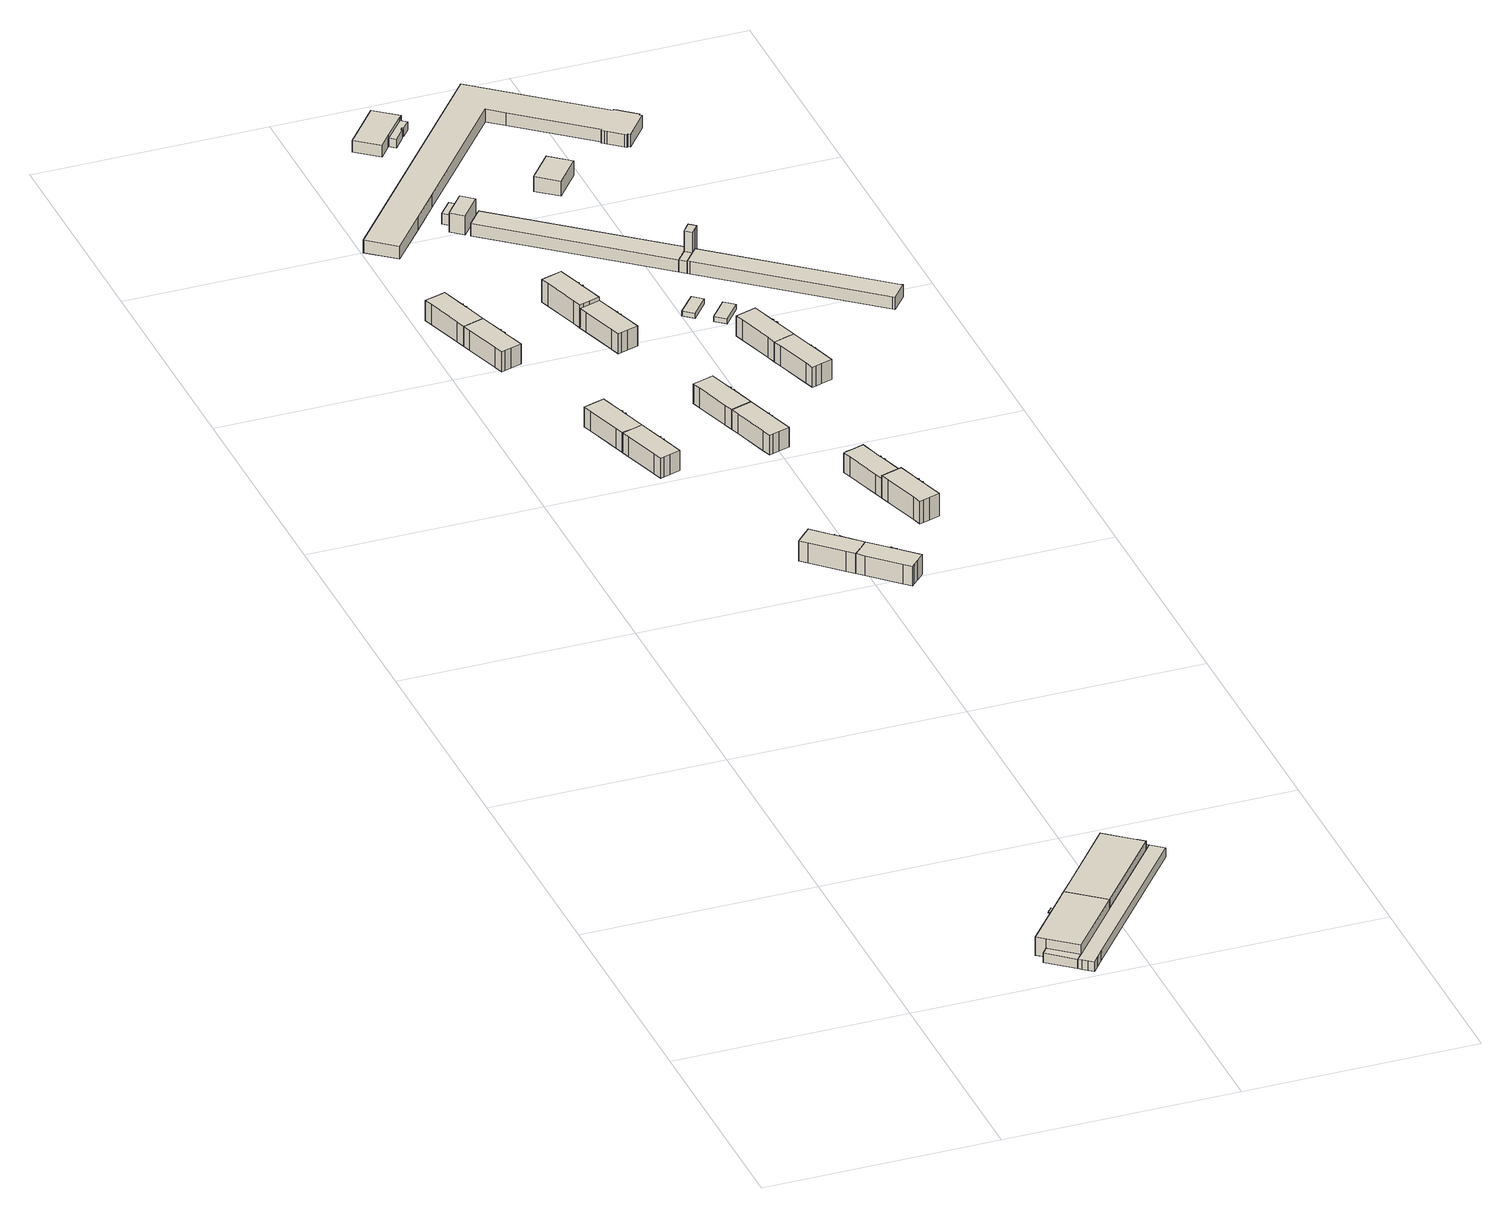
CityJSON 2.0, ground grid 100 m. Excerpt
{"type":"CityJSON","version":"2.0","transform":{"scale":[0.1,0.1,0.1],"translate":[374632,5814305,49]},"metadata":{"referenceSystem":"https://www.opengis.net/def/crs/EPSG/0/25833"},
"CityObjects":{
"building1":{"type":"Building","attributes":{"Gemeindeschluessel":"11000005","BezugspunktDach":"2200","function":"31001_3221","measuredHeight":8.32,"storeysAboveGround":2},"address":[{"country":"Germany","locality":"Berlin","thoroughfareNumber":"113 (1)","thoroughfareName":"Parkviertelallee"}],"geometry":[{"type":"Solid","lod":"1","boundaries":[[[[0,1,2,3,4,5,6,7,8,9]],[[10,11,12,13,14,15,16,17,18,19]],[[10,19,9,8]],[[11,10,8,7]],[[12,11,7,6]],[[13,12,6,5]],[[14,13,5,4]],[[15,14,4,3]],[[16,15,3,2]],[[17,16,2,1]],[[18,17,1,0]],[[19,18,0,9]]]]}]},
"building2":{"type":"Building","attributes":{"Gemeindeschluessel":"11000005","BezugspunktDach":"2200","function":"51009_1610","measuredHeight":0.309,"storeysAboveGround":0},"address":[{"country":"Germany","locality":"Berlin"}],"geometry":[{"type":"Solid","lod":"1","boundaries":[[[[20,21,22,23,24,25,26,27]],[[28,29,30,13,12,11,10,31]],[[28,31,27,26]],[[29,28,26,25]],[[30,29,25,24]],[[13,30,24,23]],[[12,13,23,22]],[[11,12,22,21]],[[10,11,21,20]],[[31,10,20,27]]]]}]},
"building3":{"type":"Building","attributes":{"Gemeindeschluessel":"11000005","function":"31001_3212"},"address":[{"country":"Germany","locality":"Berlin","thoroughfareNumber":"113","thoroughfareName":"Parkviertelallee"}],"children":["building3-1","building3-2","building3-3"]},
"building3-1":{"type":"BuildingPart","attributes":{"BezugspunktDach":"2200","measuredHeight":4.29,"storeysAboveGround":1},"parents":["building3"],"geometry":[{"type":"Solid","lod":"1","boundaries":[[[[32,33,34,35,36,37,38,39,40,41,42]],[[43,44,45,46,47,48,49,50,51,52,53]],[[44,43,41,40]],[[45,44,40,39]],[[47,46,38,37]],[[48,47,37,36]],[[49,48,36,35]],[[50,49,35,34]],[[51,50,34,33]],[[52,51,33,32]],[[53,52,32,42]],[[43,53,42,41]],[[46,45,39,38]]]]}]},
"building3-2":{"type":"BuildingPart","attributes":{"BezugspunktDach":"2200","measuredHeight":4.67,"storeysAboveGround":1},"parents":["building3"],"geometry":[{"type":"MultiSurface","lod":"1","boundaries":[[[42,41,54,55]],[[56,43,53,57]],[[56,57,55,54]],[[43,56,54,41]],[[53,42,41,42]],[[57,53,42,55]],[[43,41,42,53,58]]]}]},
"building3-3":{"type":"BuildingPart","attributes":{"BezugspunktDach":"2200","measuredHeight":4.29,"storeysAboveGround":1},"parents":["building3"],"geometry":[{"type":"Solid","lod":"1","boundaries":[[[[39,38,59,60]],[[61,46,45,62]],[[61,62,60,59]],[[46,61,59,38]],[[62,45,39,60]],[[45,46,38,39]]]]}]},
"building4":{"type":"Building","attributes":{"Gemeindeschluessel":"11000005","BezugspunktDach":"2200","function":"31001_3211","measuredHeight":8.33,"storeysAboveGround":2},"address":[{"country":"Germany","locality":"Berlin","thoroughfareNumber":"113 (2)","thoroughfareName":"Parkviertelallee"}],"geometry":[{"type":"Solid","lod":"1","boundaries":[[[[3,63,64,65,66,67,4]],[[68,69,70,62,45,44,71]],[[68,71,4,67]],[[69,68,67,66]],[[70,69,66,65]],[[62,70,65,64]],[[45,62,64,63]],[[44,45,63,3]],[[71,44,3,4]]]]}]},
"building5":{"type":"Building","attributes":{"Gemeindeschluessel":"11000005","BezugspunktDach":"2200","function":"31001_1010","measuredHeight":10.58,"storeysAboveGround":2},"address":[{"country":"Germany","locality":"Berlin","thoroughfareNumber":"47","thoroughfareName":"An den Parkbäumen"}],"geometry":[{"type":"Solid","lod":"1","boundaries":[[[[72,73,74,75,76,77,78,79,80,81,82,83,84,85,86,87,88,89]],[[90,91,92,93,94,95,96,97,98,99,100,101,102,103,104,105,106,107]],[[90,107,89,88]],[[91,90,88,87]],[[92,91,87,86]],[[93,92,86,85]],[[94,93,85,84]],[[95,94,84,83]],[[96,95,83,82]],[[97,96,82,81]],[[98,97,81,80]],[[99,98,80,79]],[[100,99,79,78]],[[101,100,78,77]],[[102,101,77,76]],[[103,102,76,75]],[[104,103,75,74]],[[105,104,74,73]],[[106,105,73,72]],[[107,106,72,89]]]]}]},
"building6":{"type":"Building","attributes":{"Gemeindeschluessel":"11000005","BezugspunktDach":"2200","function":"31001_1010","measuredHeight":10.59,"storeysAboveGround":2},"address":[{"country":"Germany","locality":"Berlin","thoroughfareNumber":"49","thoroughfareName":"An den Parkbäumen"}],"geometry":[{"type":"Solid","lod":"1","boundaries":[[[[108,109,110,111,112,113,114,115,116,117,118,119,120,121,77,76,75,74]],[[103,102,101,122,123,124,125,126,127,128,129,130,131,132,133,134,135,104]],[[103,104,74,75]],[[102,103,75,76]],[[101,102,76,77]],[[122,101,77,121]],[[123,122,121,120]],[[124,123,120,119]],[[125,124,119,118]],[[126,125,118,117]],[[127,126,117,116]],[[128,127,116,115]],[[129,128,115,114]],[[130,129,114,113]],[[131,130,113,112]],[[132,131,112,111]],[[133,132,111,110]],[[134,133,110,109]],[[135,134,109,108]],[[104,135,108,74]]]]}]},
"building7":{"type":"Building","attributes":{"Gemeindeschluessel":"11000005","BezugspunktDach":"2200","function":"31001_1010","measuredHeight":10.65,"storeysAboveGround":2},"address":[{"country":"Germany","locality":"Berlin","thoroughfareNumber":"12","thoroughfareName":"Parkrosenweg"}],"geometry":[{"type":"Solid","lod":"1","boundaries":[[[[136,137,138,139,140,141,142,143,144,145,146,147,148,149,150,151,152,153]],[[154,155,156,157,158,159,160,161,162,163,164,165,166,167,168,169,170,171]],[[154,171,153,152]],[[155,154,152,151]],[[156,155,151,150]],[[157,156,150,149]],[[158,157,149,148]],[[159,158,148,147]],[[160,159,147,146]],[[161,160,146,145]],[[162,161,145,144]],[[163,162,144,143]],[[164,163,143,142]],[[165,164,142,141]],[[166,165,141,140]],[[167,166,140,139]],[[168,167,139,138]],[[169,168,138,137]],[[170,169,137,136]],[[171,170,136,153]]]]}]},
"building8":{"type":"Building","attributes":{"Gemeindeschluessel":"11000005","BezugspunktDach":"2200","function":"31001_1010","measuredHeight":10.62,"storeysAboveGround":2},"address":[{"country":"Germany","locality":"Berlin","thoroughfareNumber":"10","thoroughfareName":"Parkrosenweg"}],"geometry":[{"type":"Solid","lod":"1","boundaries":[[[[172,173,174,175,176,177,178,179,180,181,182,183,184,185,141,140,139,138]],[[167,166,165,186,187,188,189,190,191,192,193,194,195,196,197,198,199,168]],[[167,168,138,139]],[[166,167,139,140]],[[165,166,140,141]],[[186,165,141,185]],[[187,186,185,184]],[[188,187,184,183]],[[189,188,183,182]],[[190,189,182,181]],[[191,190,181,180]],[[192,191,180,179]],[[193,192,179,178]],[[194,193,178,177]],[[195,194,177,176]],[[196,195,176,175]],[[197,196,175,174]],[[198,197,174,173]],[[199,198,173,172]],[[168,199,172,138]]]]}]},
"building9":{"type":"Building","attributes":{"Gemeindeschluessel":"11000005","BezugspunktDach":"2200","function":"51009_1610","measuredHeight":7.32,"storeysAboveGround":0},"address":[{"country":"Germany","locality":"Berlin"}],"geometry":[{"type":"Solid","lod":"1","boundaries":[[[[200,201,202,203,204,205]],[[206,207,208,209,210,211]],[[206,211,205,204]],[[207,206,204,203]],[[208,207,203,202]],[[209,208,202,201]],[[210,209,201,200]],[[211,210,200,205]]]]}]},
"building10":{"type":"Building","attributes":{"Gemeindeschluessel":"11000005","BezugspunktDach":"2200","function":"51009_1610","measuredHeight":3,"storeysAboveGround":0},"address":[{"country":"Germany","locality":"Berlin"}],"geometry":[{"type":"Solid","lod":"1","boundaries":[[[[212,213,214,215,216,217]],[[218,219,220,221,222,223]],[[218,223,217,216]],[[219,218,216,215]],[[220,219,215,214]],[[221,220,214,213]],[[222,221,213,212]],[[223,222,212,217]]]]}]},
"building11":{"type":"Building","attributes":{"Gemeindeschluessel":"11000005","BezugspunktDach":"2200","function":"51009_1610","measuredHeight":7.74,"storeysAboveGround":0},"address":[{"country":"Germany","locality":"Berlin"}],"geometry":[{"type":"Solid","lod":"1","boundaries":[[[[224,225,226,227,228,229]],[[230,231,232,233,234,235]],[[230,235,229,228]],[[231,230,228,227]],[[232,231,227,226]],[[233,232,226,225]],[[234,233,225,224]],[[235,234,224,229]]]]}]},
"building12":{"type":"Building","attributes":{"Gemeindeschluessel":"11000005","BezugspunktDach":"2200","function":"51009_1610","measuredHeight":7.68,"storeysAboveGround":0},"address":[{"country":"Germany","locality":"Berlin"}],"geometry":[{"type":"Solid","lod":"1","boundaries":[[[[236,237,238,239,240,241]],[[242,243,244,245,246,247]],[[242,247,241,240]],[[243,242,240,239]],[[244,243,239,238]],[[245,244,238,237]],[[246,245,237,236]],[[247,246,236,241]]]]}]},
"building13":{"type":"Building","attributes":{"Gemeindeschluessel":"11000005","BezugspunktDach":"2200","function":"31001_1010","measuredHeight":10.45,"storeysAboveGround":2},"address":[{"country":"Germany","locality":"Berlin","thoroughfareNumber":"3","thoroughfareName":"Am Waldkiefernweg"}],"geometry":[{"type":"Solid","lod":"1","boundaries":[[[[248,249,250,251,252,253,254,255,256,257,258,259,260,261,262,263,264,265]],[[266,267,268,269,270,271,272,273,274,275,276,277,278,279,280,281,282,283]],[[266,283,265,264]],[[267,266,264,263]],[[268,267,263,262]],[[269,268,262,261]],[[270,269,261,260]],[[271,270,260,259]],[[272,271,259,258]],[[273,272,258,257]],[[274,273,257,256]],[[275,274,256,255]],[[276,275,255,254]],[[277,276,254,253]],[[278,277,253,252]],[[279,278,252,251]],[[280,279,251,250]],[[281,280,250,249]],[[282,281,249,248]],[[283,282,248,265]]]]}]},
"building14":{"type":"Building","attributes":{"Gemeindeschluessel":"11000005","BezugspunktDach":"2200","function":"51009_1610","measuredHeight":7.97,"storeysAboveGround":0},"address":[{"country":"Germany","locality":"Berlin"}],"geometry":[{"type":"Solid","lod":"1","boundaries":[[[[284,285,286,287,288,289]],[[290,291,292,293,294,295]],[[290,295,289,288]],[[291,290,288,287]],[[292,291,287,286]],[[293,292,286,285]],[[294,293,285,284]],[[295,294,284,289]]]]}]},
"building15":{"type":"Building","attributes":{"Gemeindeschluessel":"11000005","BezugspunktDach":"2200","function":"31001_1010","measuredHeight":10.39,"storeysAboveGround":2},"address":[{"country":"Germany","locality":"Berlin","thoroughfareNumber":"1","thoroughfareName":"Am Waldkiefernweg"}],"geometry":[{"type":"Solid","lod":"1","boundaries":[[[[296,297,298,299,300,301,302,303,304,305,306,307,308,309,253,252,251,250]],[[310,311,312,313,314,315,316,317,318,319,320,321,322,323,324,325,326,327]],[[310,327,250,251]],[[311,310,251,252]],[[312,311,252,253]],[[313,312,253,309]],[[314,313,309,308]],[[315,314,308,307]],[[316,315,307,306]],[[317,316,306,305]],[[318,317,305,304]],[[319,318,304,303]],[[320,319,303,302]],[[321,320,302,301]],[[322,321,301,300]],[[323,322,300,299]],[[324,323,299,298]],[[325,324,298,297]],[[326,325,297,296]],[[327,326,296,250]]]]}]},
"building16":{"type":"Building","attributes":{"Gemeindeschluessel":"11000005","BezugspunktDach":"2200","function":"51009_1610","measuredHeight":7.54,"storeysAboveGround":0},"address":[{"country":"Germany","locality":"Berlin"}],"geometry":[{"type":"Solid","lod":"1","boundaries":[[[[328,329,330,331,332,333]],[[334,335,336,337,338,339]],[[334,339,333,332]],[[335,334,332,331]],[[336,335,331,330]],[[337,336,330,329]],[[338,337,329,328]],[[339,338,328,333]]]]}]},
"building17":{"type":"Building","attributes":{"Gemeindeschluessel":"11000005","BezugspunktDach":"2200","function":"31001_1010","measuredHeight":10.45,"storeysAboveGround":2},"address":[{"country":"Germany","locality":"Berlin","thoroughfareNumber":"39","thoroughfareName":"An den Parkbäumen"}],"geometry":[{"type":"Solid","lod":"1","boundaries":[[[[340,341,342,343,344,345,346,347,348,349,350,351,352,353,354,355,356,357]],[[358,359,360,361,362,363,364,365,366,367,368,369,370,371,372,373,374,375]],[[358,375,357,356]],[[359,358,356,355]],[[360,359,355,354]],[[361,360,354,353]],[[362,361,353,352]],[[363,362,352,351]],[[364,363,351,350]],[[365,364,350,349]],[[366,365,349,348]],[[367,366,348,347]],[[368,367,347,346]],[[369,368,346,345]],[[370,369,345,344]],[[371,370,344,343]],[[372,371,343,342]],[[373,372,342,341]],[[374,373,341,340]],[[375,374,340,357]]]]}]},
"building18":{"type":"Building","attributes":{"Gemeindeschluessel":"11000005","BezugspunktDach":"2200","function":"31001_1010","measuredHeight":10.54,"storeysAboveGround":2},"address":[{"country":"Germany","locality":"Berlin","thoroughfareNumber":"41","thoroughfareName":"An den Parkbäumen"}],"geometry":[{"type":"Solid","lod":"1","boundaries":[[[[376,377,378,379,380,381,382,383,384,385,386,387,388,389,390,391,392,393]],[[394,395,396,397,398,399,400,401,402,403,404,405,406,407,408,409,410,411]],[[394,411,393,392]],[[395,394,392,391]],[[396,395,391,390]],[[397,396,390,389]],[[398,397,389,388]],[[399,398,388,387]],[[400,399,387,386]],[[401,400,386,385]],[[402,401,385,384]],[[403,402,384,383]],[[404,403,383,382]],[[405,404,382,381]],[[406,405,381,380]],[[407,406,380,379]],[[408,407,379,378]],[[409,408,378,377]],[[410,409,377,376]],[[411,410,376,393]]]]}]},
"building19":{"type":"Building","attributes":{"Gemeindeschluessel":"11000005","BezugspunktDach":"2200","function":"31001_1010","measuredHeight":10.67,"storeysAboveGround":2},"address":[{"country":"Germany","locality":"Berlin","thoroughfareNumber":"9","thoroughfareName":"An den Parkbäumen"}],"geometry":[{"type":"Solid","lod":"1","boundaries":[[[[412,413,414,415,416,417,418,419,420,421,422,423,424,425,426,427,428,429]],[[430,431,432,433,434,435,436,437,438,439,440,441,442,443,444,445,446,447]],[[430,447,429,428]],[[431,430,428,427]],[[432,431,427,426]],[[433,432,426,425]],[[434,433,425,424]],[[435,434,424,423]],[[436,435,423,422]],[[437,436,422,421]],[[438,437,421,420]],[[439,438,420,419]],[[440,439,419,418]],[[441,440,418,417]],[[442,441,417,416]],[[443,442,416,415]],[[444,443,415,414]],[[445,444,414,413]],[[446,445,413,412]],[[447,446,412,429]]]]}]},
"building20":{"type":"Building","attributes":{"Gemeindeschluessel":"11000005","BezugspunktDach":"2200","function":"31001_1010","measuredHeight":10.63,"storeysAboveGround":2},"address":[{"country":"Germany","locality":"Berlin","thoroughfareNumber":"7","thoroughfareName":"An den Parkbäumen"}],"geometry":[{"type":"Solid","lod":"1","boundaries":[[[[448,449,450,451,452,453,454,455,456,457,458,459,460,461,417,416,415,414]],[[443,442,441,462,463,464,465,466,467,468,469,470,471,472,473,474,475,444]],[[443,444,414,415]],[[442,443,415,416]],[[441,442,416,417]],[[462,441,417,461]],[[463,462,461,460]],[[464,463,460,459]],[[465,464,459,458]],[[466,465,458,457]],[[467,466,457,456]],[[468,467,456,455]],[[469,468,455,454]],[[470,469,454,453]],[[471,470,453,452]],[[472,471,452,451]],[[473,472,451,450]],[[474,473,450,449]],[[475,474,449,448]],[[444,475,448,414]]]]}]},
"building21":{"type":"Building","attributes":{"Gemeindeschluessel":"11000005","BezugspunktDach":"2200","function":"31001_2120","measuredHeight":4.74,"storeysAboveGround":1},"address":[{"country":"Germany","locality":"Berlin","thoroughfareNumber":"182 (96)","thoroughfareName":"Kladower Damm"}],"geometry":[{"type":"Solid","lod":"1","boundaries":[[[[476,477,478,479]],[[480,481,482,483]],[[480,483,479,478]],[[481,480,478,477]],[[482,481,477,476]],[[483,482,476,479]]]]}]},
"building22":{"type":"Building","attributes":{"Gemeindeschluessel":"11000005","BezugspunktDach":"2200","function":"51009_1610","measuredHeight":7.54,"storeysAboveGround":0},"address":[{"country":"Germany","locality":"Berlin"}],"geometry":[{"type":"Solid","lod":"1","boundaries":[[[[484,485,486,487,488,489]],[[372,490,491,375,374,373]],[[372,373,489,488]],[[490,372,488,487]],[[491,490,487,486]],[[375,491,486,485]],[[374,375,485,484]],[[373,374,484,489]]]]}]},
"building23":{"type":"Building","attributes":{"Gemeindeschluessel":"11000005","BezugspunktDach":"2200","function":"51009_1610","measuredHeight":3,"storeysAboveGround":0},"address":[{"country":"Germany","locality":"Berlin"}],"geometry":[{"type":"Solid","lod":"1","boundaries":[[[[492,493,494,495,496,497]],[[498,499,500,501,502,503]],[[498,503,497,496]],[[499,498,496,495]],[[500,499,495,494]],[[501,500,494,493]],[[502,501,493,492]],[[503,502,492,497]]]]}]},
"building24":{"type":"Building","attributes":{"Gemeindeschluessel":"11000005","BezugspunktDach":"2200","function":"31001_2120","measuredHeight":8.77,"storeysAboveGround":1},"address":[{"country":"Germany","locality":"Berlin","thoroughfareNumber":"182 (95)","thoroughfareName":"Kladower Damm"}],"geometry":[{"type":"Solid","lod":"1","boundaries":[[[[504,505,506,507,508,509]],[[510,511,512,513,514,515]],[[510,515,509,508]],[[511,510,508,507]],[[512,511,507,506]],[[513,512,506,505]],[[514,513,505,504]],[[515,514,504,509]]]]}]},
"building25":{"type":"Building","attributes":{"Gemeindeschluessel":"11000005","BezugspunktDach":"2200","function":"51009_1610","measuredHeight":7.44,"storeysAboveGround":0},"address":[{"country":"Germany","locality":"Berlin"}],"geometry":[{"type":"Solid","lod":"1","boundaries":[[[[516,517,518,519,520,521]],[[435,522,523,438,437,436]],[[435,436,521,520]],[[522,435,520,519]],[[523,522,519,518]],[[438,523,518,517]],[[437,438,517,516]],[[436,437,516,521]]]]}]},
"building26":{"type":"Building","attributes":{"Gemeindeschluessel":"11000005","BezugspunktDach":"2200","function":"51009_1610","measuredHeight":7.76,"storeysAboveGround":0},"address":[{"country":"Germany","locality":"Berlin"}],"geometry":[{"type":"Solid","lod":"1","boundaries":[[[[524,525,526,527,528,529]],[[464,530,531,467,466,465]],[[464,465,529,528]],[[530,464,528,527]],[[531,530,527,526]],[[467,531,526,525]],[[466,467,525,524]],[[465,466,524,529]]]]}]},
"building27":{"type":"Building","attributes":{"Gemeindeschluessel":"11000005","BezugspunktDach":"2200","function":"31001_1010","measuredHeight":10.37,"storeysAboveGround":2},"address":[{"country":"Germany","locality":"Berlin","thoroughfareNumber":"11","thoroughfareName":"Am Waldkiefernweg"}],"geometry":[{"type":"Solid","lod":"1","boundaries":[[[[532,533,534,535,536,537,538,539,540,541,542,543,544,545,546,547,548,549]],[[550,551,552,553,554,555,556,557,558,559,560,561,562,563,564,565,566,567]],[[550,567,549,548]],[[551,550,548,547]],[[552,551,547,546]],[[553,552,546,545]],[[554,553,545,544]],[[555,554,544,543]],[[556,555,543,542]],[[557,556,542,541]],[[558,557,541,540]],[[559,558,540,539]],[[560,559,539,538]],[[561,560,538,537]],[[562,561,537,536]],[[563,562,536,535]],[[564,563,535,534]],[[565,564,534,533]],[[566,565,533,532]],[[567,566,532,549]]]]}]},
"building28":{"type":"Building","attributes":{"Gemeindeschluessel":"11000005","BezugspunktDach":"2200","function":"31001_1010","measuredHeight":10.37,"storeysAboveGround":2},"address":[{"country":"Germany","locality":"Berlin","thoroughfareNumber":"9","thoroughfareName":"Am Waldkiefernweg"}],"geometry":[{"type":"Solid","lod":"1","boundaries":[[[[568,569,570,571,572,573,574,575,576,577,578,579,580,581,582,583,584,585]],[[586,587,588,589,590,564,563,562,561,591,592,593,594,595,596,597,598,599]],[[586,599,585,584]],[[587,586,584,583]],[[588,587,583,582]],[[589,588,582,581]],[[590,589,581,580]],[[564,590,580,579]],[[563,564,579,578]],[[562,563,578,577]],[[561,562,577,576]],[[591,561,576,575]],[[592,591,575,574]],[[593,592,574,573]],[[594,593,573,572]],[[595,594,572,571]],[[596,595,571,570]],[[597,596,570,569]],[[598,597,569,568]],[[599,598,568,585]]]]}]},
"building29":{"type":"Building","attributes":{"Gemeindeschluessel":"11000005","BezugspunktDach":"2200","function":"51009_1610","measuredHeight":5.25,"storeysAboveGround":0},"address":[{"country":"Germany","locality":"Berlin"}],"geometry":[{"type":"Solid","lod":"1","boundaries":[[[[600,601,602,603,604,605]],[[606,607,608,609,610,611]],[[606,611,605,604]],[[607,606,604,603]],[[608,607,603,602]],[[609,608,602,601]],[[610,609,601,600]],[[611,610,600,605]]]]}]},
"building30":{"type":"Building","attributes":{"Gemeindeschluessel":"11000005","BezugspunktDach":"2200","function":"51009_1610","measuredHeight":7.78,"storeysAboveGround":0},"address":[{"country":"Germany","locality":"Berlin"}],"geometry":[{"type":"Solid","lod":"1","boundaries":[[[[612,613,614,615,616,617]],[[618,619,620,621,622,623]],[[618,623,617,616]],[[619,618,616,615]],[[620,619,615,614]],[[621,620,614,613]],[[622,621,613,612]],[[623,622,612,617]]]]}]},
"building31":{"type":"Building","attributes":{"Gemeindeschluessel":"11000005","BezugspunktDach":"2200","function":"51009_1610","measuredHeight":7.83,"storeysAboveGround":0},"address":[{"country":"Germany","locality":"Berlin"}],"geometry":[{"type":"Solid","lod":"1","boundaries":[[[[624,625,626,627,628,629]],[[593,630,631,596,595,594]],[[593,594,629,628]],[[630,593,628,627]],[[631,630,627,626]],[[596,631,626,625]],[[595,596,625,624]],[[594,595,624,629]]]]}]},
"building32":{"type":"Building","attributes":{"Gemeindeschluessel":"11000005","BezugspunktDach":"2200","function":"31001_2130","measuredHeight":3.88,"storeysAboveGround":1},"address":[{"country":"Germany","locality":"Berlin","thoroughfareNumber":"182 (37)","thoroughfareName":"Kladower Damm"}],"geometry":[{"type":"Solid","lod":"1","boundaries":[[[[632,633,634,635,636,637,638,639,640,641,642,643,644,645,646,647,648]],[[649,650,651,652,653,654,655,656,657,658,659,660,661,662,663,664,665]],[[649,665,648,647]],[[650,649,647,646]],[[651,650,646,645]],[[652,651,645,644]],[[653,652,644,643]],[[654,653,643,642]],[[655,654,642,641]],[[656,655,641,640]],[[657,656,640,639]],[[658,657,639,638]],[[659,658,638,637]],[[660,659,637,636]],[[661,660,636,635]],[[662,661,635,634]],[[663,662,634,633]],[[664,663,633,632]],[[665,664,632,648]]]]}]},
"building33":{"type":"Building","attributes":{"Gemeindeschluessel":"11000005","BezugspunktDach":"2200","function":"31001_2463","measuredHeight":2.27,"storeysAboveGround":1},"address":[{"country":"Germany","locality":"Berlin","thoroughfareNumber":"39 (1)","thoroughfareName":"An den Parkbäumen"}],"geometry":[{"type":"Solid","lod":"1","boundaries":[[[[666,667,668,669]],[[670,671,672,673]],[[670,673,669,668]],[[671,670,668,667]],[[672,671,667,666]],[[673,672,666,669]]]]}]},
"building34":{"type":"Building","attributes":{"Gemeindeschluessel":"11000005","BezugspunktDach":"2200","function":"31001_2020","measuredHeight":5.75,"storeysAboveGround":1},"address":[{"country":"Germany","locality":"Berlin","thoroughfareNumber":"182 (30)","thoroughfareName":"Kladower Damm"}],"geometry":[{"type":"Solid","lod":"1","boundaries":[[[[674,675,676,677,678,679,680,681,682,683,684,685,686,687,688,689,690,691,692,693,694,695,696]],[[697,698,699,700,701,702,703,704,705,706,707,708,709,710,711,712,713,714,715,716,717,718,719]],[[697,719,696,695]],[[698,697,695,694]],[[699,698,694,693]],[[700,699,693,692]],[[701,700,692,691]],[[702,701,691,690]],[[703,702,690,689]],[[704,703,689,688]],[[705,704,688,687]],[[706,705,687,686]],[[707,706,686,685]],[[708,707,685,684]],[[709,708,684,683]],[[710,709,683,682]],[[711,710,682,681]],[[712,711,681,680]],[[713,712,680,679]],[[714,713,679,678]],[[715,714,678,677]],[[716,715,677,676]],[[717,716,676,675]],[[718,717,675,674]],[[719,718,674,696]]]]}]},
"building35":{"type":"Building","attributes":{"Gemeindeschluessel":"11000005","BezugspunktDach":"2200","function":"31001_1010","measuredHeight":10.63,"storeysAboveGround":2},"address":[{"country":"Germany","locality":"Berlin","thoroughfareNumber":"17","thoroughfareName":"An den Parkbäumen"}],"geometry":[{"type":"Solid","lod":"1","boundaries":[[[[720,721,722,723,724,725,726,727,728,729,730,731,732,733,734,735,736,737]],[[738,739,740,741,742,743,744,745,746,747,748,749,750,751,752,753,754,755]],[[738,755,737,736]],[[739,738,736,735]],[[740,739,735,734]],[[741,740,734,733]],[[742,741,733,732]],[[743,742,732,731]],[[744,743,731,730]],[[745,744,730,729]],[[746,745,729,728]],[[747,746,728,727]],[[748,747,727,726]],[[749,748,726,725]],[[750,749,725,724]],[[751,750,724,723]],[[752,751,723,722]],[[753,752,722,721]],[[754,753,721,720]],[[755,754,720,737]]]]}]},
"building36":{"type":"Building","attributes":{"Gemeindeschluessel":"11000005","BezugspunktDach":"2200","function":"31001_1010","measuredHeight":10.64,"storeysAboveGround":2},"address":[{"country":"Germany","locality":"Berlin","thoroughfareNumber":"15","thoroughfareName":"An den Parkbäumen"}],"geometry":[{"type":"Solid","lod":"1","boundaries":[[[[756,757,758,759,760,761,762,763,764,765,766,767,768,769,725,724,723,722]],[[751,750,749,770,771,772,773,774,775,776,777,778,779,780,781,782,783,752]],[[751,752,722,723]],[[750,751,723,724]],[[749,750,724,725]],[[770,749,725,769]],[[771,770,769,768]],[[772,771,768,767]],[[773,772,767,766]],[[774,773,766,765]],[[775,774,765,764]],[[776,775,764,763]],[[777,776,763,762]],[[778,777,762,761]],[[779,778,761,760]],[[780,779,760,759]],[[781,780,759,758]],[[782,781,758,757]],[[783,782,757,756]],[[752,783,756,722]]]]}]},
"building37":{"type":"Building","attributes":{"Gemeindeschluessel":"11000005","BezugspunktDach":"2200","function":"31001_2463","measuredHeight":2.24,"storeysAboveGround":1},"address":[{"country":"Germany","locality":"Berlin","thoroughfareNumber":"41 (1)","thoroughfareName":"An den Parkbäumen"}],"geometry":[{"type":"Solid","lod":"1","boundaries":[[[[784,785,786,787]],[[788,789,790,791]],[[788,791,787,786]],[[789,788,786,785]],[[790,789,785,784]],[[791,790,784,787]]]]}]},
"building38":{"type":"Building","attributes":{"Gemeindeschluessel":"11000005","BezugspunktDach":"2200","function":"51009_1610","measuredHeight":3,"storeysAboveGround":0},"address":[{"country":"Germany","locality":"Berlin"}],"geometry":[{"type":"Solid","lod":"1","boundaries":[[[[792,793,794,795,796,797]],[[798,799,800,801,802,803]],[[798,803,797,796]],[[799,798,796,795]],[[800,799,795,794]],[[801,800,794,793]],[[802,801,793,792]],[[803,802,792,797]]]]}]},
"building39":{"type":"Building","attributes":{"Gemeindeschluessel":"11000005","BezugspunktDach":"2200","function":"51009_1610","measuredHeight":7.73,"storeysAboveGround":0},"address":[{"country":"Germany","locality":"Berlin"}],"geometry":[{"type":"Solid","lod":"1","boundaries":[[[[804,805,806,807,808,809]],[[772,810,811,775,774,773]],[[772,773,809,808]],[[810,772,808,807]],[[811,810,807,806]],[[775,811,806,805]],[[774,775,805,804]],[[773,774,804,809]]]]}]},
"building40":{"type":"Building","attributes":{"Gemeindeschluessel":"11000005","BezugspunktDach":"2200","function":"31001_2120","measuredHeight":6.73,"storeysAboveGround":1},"address":[{"country":"Germany","locality":"Berlin","thoroughfareNumber":"182 (100)","thoroughfareName":"Kladower Damm"}],"geometry":[{"type":"Solid","lod":"1","boundaries":[[[[812,813,814,815]],[[816,817,818,819]],[[816,819,815,814]],[[817,816,814,813]],[[818,817,813,812]],[[819,818,812,815]]]]}]},
"building41":{"type":"Building","attributes":{"Gemeindeschluessel":"11000005","function":"31001_2463"},"address":[{"country":"Germany","locality":"Berlin","thoroughfareNumber":"182 (27)","thoroughfareName":"Kladower Damm"}],"children":["building41-1","building41-2","building41-3"]},
"building41-1":{"type":"BuildingPart","attributes":{"BezugspunktDach":"2200","measuredHeight":5.86,"storeysAboveGround":1},"parents":["building41"],"geometry":[{"type":"MultiSurface","lod":"1","boundaries":[[[820,821,822,823,824,825,826,827,828,829]],[[830,831,832,833,834,835,836,837,838,839]],[[840,841,829,828]],[[831,830,828,827]],[[832,831,827,826]],[[833,832,826,825]],[[834,833,825,824]],[[835,834,824,823]],[[836,835,823,822]],[[837,836,822,821]],[[838,837,821,820]],[[839,838,820,829]],[[830,839,841,840]]]}]},
"building41-2":{"type":"BuildingPart","attributes":{"BezugspunktDach":"2200","measuredHeight":5.61,"storeysAboveGround":1},"parents":["building41"],"geometry":[{"type":"Solid","lod":"1","boundaries":[[[[842,843,844,845,846,847]],[[848,849,850,851,852,853]],[[848,853,847,846]],[[849,848,846,845]],[[850,849,845,844]],[[851,850,844,843]],[[852,854,855,851,843,842]],[[853,852,842,847]],[[851,855,854,852]]]]}]},
"building41-3":{"type":"BuildingPart","attributes":{"BezugspunktDach":"2200","measuredHeight":5.37,"storeysAboveGround":1},"parents":["building41"],"geometry":[{"type":"Solid","lod":"1","boundaries":[[[[841,840,855,854]],[[851,830,839,852]],[[830,851,855,840]],[[852,839,841,854]],[[852,854,855,851]],[[839,830,840,841]]]]}]},
"building42":{"type":"Building","attributes":{"Gemeindeschluessel":"11000005","BezugspunktDach":"2200","function":"31001_2460","measuredHeight":14.68,"storeysAboveGround":3},"address":[{"country":"Germany","locality":"Berlin","thoroughfareNumber":"182 (97)","thoroughfareName":"Kladower Damm"}],"geometry":[{"type":"Solid","lod":"1","boundaries":[[[[856,857,858,859,860,861]],[[862,863,864,865,866,867]],[[862,867,861,860]],[[863,862,860,859]],[[864,863,859,858]],[[865,864,858,857]],[[866,865,857,856]],[[867,866,856,861]]]]}]}
},
"vertices":[
[599,193,106],[632,166,106],[743,76,106],[966,351,106],[820,469,106],[814,462,106],[813,460,106],[796,440,106],[795,438,106],[597,194,106],[795,438,23],[796,440,23],[813,460,23],[814,462,23],[820,469,23],[966,351,23],[743,76,23],[632,166,23],[599,193,23],[597,194,23],
[795,438,26],[796,440,26],[813,460,26],[814,462,26],[775,494,26],[774,492,26],[757,471,26],[756,469,26],[757,471,23],[774,492,23],[775,494,23],[756,469,23],
[731,33,65],[750,18,65],[770,1,65],[795,31,65],[824,68,65],[1330,691,65],[1277,734,65],[1252,703,65],[966,351,65],[743,76,65],[717,44,65],[743,76,22],[966,351,22],[1252,703,22],[1277,734,22],[1330,691,22],[824,68,22],[795,31,22],[770,1,22],[750,18,22],[731,33,22],[717,44,22],
[632,166,65],[607,134,65],[632,166,22],[607,134,22],[718,45,22],
[1252,754,65],[1227,724,65],[1252,754,22],[1227,724,22],
[1252,703,106],[1227,724,106],[1219,730,106],[1106,822,106],[877,539,106],[877,539,22],[1106,822,22],[1219,730,22],[820,469,22],
[65,5400,101],[113,5245,101],[125,5207,101],[142,5212,101],[170,5221,101],[216,5235,101],[185,5337,101],[188,5338,101],[187,5341,101],[183,5340,101],[178,5359,101],[181,5361,101],[180,5364,101],[176,5363,101],[145,5466,101],[99,5452,101],[70,5444,101],[53,5438,101],[70,5444,9],[99,5452,9],[145,5466,9],[176,5363,9],[180,5364,9],[181,5361,9],[178,5359,9],[183,5340,9],[187,5341,9],[188,5338,9],[185,5337,9],[216,5235,9],[170,5221,9],[142,5212,9],[125,5207,9],[113,5245,9],[65,5400,9],[53,5438,9],
[136,5169,101],[184,5016,101],[196,4977,101],[213,4982,101],[241,4991,101],[287,5005,101],[256,5106,101],[259,5107,101],[258,5111,101],[255,5110,101],[249,5129,101],[252,5130,101],[251,5134,101],[248,5133,101],[248,5133,9],[251,5134,9],[252,5130,9],[249,5129,9],[255,5110,9],[258,5111,9],[259,5107,9],[256,5106,9],[287,5005,9],[241,4991,9],[213,4982,9],[196,4977,9],[184,5016,9],[136,5169,9],
[362,4442,103],[410,4288,103],[422,4250,103],[439,4255,103],[467,4264,103],[513,4278,103],[483,4375,103],[486,4376,103],[485,4380,103],[482,4379,103],[476,4398,103],[479,4399,103],[478,4403,103],[475,4402,103],[442,4508,103],[396,4494,103],[368,4485,103],[350,4480,103],[368,4485,12],[396,4494,12],[442,4508,12],[475,4402,12],[478,4403,12],[479,4399,12],[476,4398,12],[482,4379,12],[485,4380,12],[486,4376,12],[483,4375,12],[513,4278,12],[467,4264,12],[439,4255,12],[422,4250,12],[410,4288,12],[362,4442,12],[350,4480,12],
[433,4211,103],[481,4058,103],[493,4020,103],[510,4025,103],[539,4033,103],[584,4047,103],[554,4146,103],[557,4147,103],[556,4150,103],[553,4149,103],[547,4169,103],[550,4170,103],[549,4173,103],[545,4172,103],[545,4172,12],[549,4173,12],[550,4170,12],[547,4169,12],[553,4149,12],[556,4150,12],[557,4147,12],[554,4146,12],[584,4047,12],[539,4033,12],[510,4025,12],[493,4020,12],[481,4058,12],[433,4211,12],
[183,5340,83],[187,5341,83],[191,5343,83],[185,5362,83],[181,5361,83],[178,5359,83],[181,5361,10],[185,5362,10],[191,5343,10],[187,5341,10],[183,5340,10],[178,5359,10],
[255,5110,40],[258,5111,40],[262,5112,40],[256,5131,40],[252,5130,40],[249,5129,40],[252,5130,10],[256,5131,10],[262,5112,10],[258,5111,10],[255,5110,10],[249,5129,10],
[482,4379,90],[485,4380,90],[489,4381,90],[483,4400,90],[479,4399,90],[476,4398,90],[479,4399,13],[483,4400,13],[489,4381,13],[485,4380,13],[482,4379,13],[476,4398,13],
[553,4149,90],[556,4150,90],[560,4152,90],[554,4171,90],[550,4170,90],[547,4169,90],[550,4170,13],[554,4171,13],[560,4152,13],[556,4150,13],[553,4149,13],[547,4169,13],
[803,3219,111],[919,3107,111],[948,3080,111],[961,3093,111],[981,3114,111],[1014,3148,111],[938,3222,111],[940,3225,111],[937,3227,111],[935,3225,111],[920,3239,111],[923,3241,111],[920,3244,111],[917,3241,111],[840,3316,111],[807,3281,111],[787,3260,111],[774,3247,111],[787,3260,20],[807,3281,20],[840,3316,20],[917,3241,20],[920,3244,20],[923,3241,20],[920,3239,20],[935,3225,20],[937,3227,20],[940,3225,20],[938,3222,20],[1014,3148,20],[981,3114,20],[961,3093,20],[948,3080,20],[919,3107,20],[803,3219,20],[774,3247,20],
[935,3225,101],[937,3227,101],[940,3231,101],[926,3244,101],[923,3241,101],[920,3239,101],[923,3241,21],[926,3244,21],[940,3231,21],[937,3227,21],[935,3225,21],[920,3239,21],
[977,3052,111],[1093,2941,111],[1122,2913,111],[1134,2926,111],[1155,2947,111],[1188,2981,111],[1111,3056,111],[1113,3059,111],[1110,3061,111],[1108,3059,111],[1093,3072,111],[1096,3075,111],[1093,3078,111],[1091,3075,111],[961,3093,21],[981,3114,21],[1014,3148,21],[1091,3075,21],[1093,3078,21],[1096,3075,21],[1093,3072,21],[1108,3059,21],[1110,3061,21],[1113,3059,21],[1111,3056,21],[1188,2981,21],[1155,2947,21],[1134,2926,21],[1122,2913,21],[1093,2941,21],[977,3052,21],[948,3080,21],
[1108,3059,97],[1110,3061,97],[1113,3064,97],[1099,3078,97],[1096,3075,97],[1093,3072,97],[1096,3075,22],[1099,3078,22],[1113,3064,22],[1110,3061,22],[1108,3059,22],[1093,3072,22],
[656,5308,112],[650,5327,112],[653,5328,112],[652,5332,112],[649,5331,112],[617,5434,112],[571,5419,112],[543,5410,112],[526,5405,112],[538,5367,112],[585,5213,112],[597,5175,112],[614,5180,112],[643,5189,112],[688,5203,112],[657,5304,112],[660,5305,112],[659,5309,112],[660,5305,8],[657,5304,8],[688,5203,8],[643,5189,8],[614,5180,8],[597,5175,8],[585,5213,8],[538,5367,8],[526,5405,8],[543,5410,8],[571,5419,8],[617,5434,8],[649,5331,8],[652,5332,8],[653,5328,8],[650,5327,8],[656,5308,8],[659,5309,8],
[609,5137,98],[657,4983,98],[669,4944,98],[686,4950,98],[714,4959,98],[760,4973,98],[729,5074,98],[732,5075,98],[731,5079,98],[727,5078,98],[721,5097,98],[725,5098,98],[724,5102,98],[720,5101,98],[688,5203,98],[643,5189,98],[614,5180,98],[597,5175,98],[614,5180,7],[643,5189,7],[688,5203,7],[720,5101,7],[724,5102,7],[725,5098,7],[721,5097,7],[727,5078,7],[731,5079,7],[732,5075,7],[729,5074,7],[760,4973,7],[714,4959,7],[686,4950,7],[669,4944,7],[657,4983,7],[609,5137,7],[597,5175,7],
[821,4453,101],[869,4299,101],[881,4261,101],[898,4266,101],[926,4275,101],[972,4289,101],[941,4391,101],[944,4392,101],[943,4395,101],[940,4394,101],[934,4413,101],[937,4415,101],[936,4418,101],[932,4417,101],[901,4520,101],[855,4506,101],[827,4497,101],[810,4492,101],[827,4497,10],[855,4506,10],[901,4520,10],[932,4417,10],[936,4418,10],[937,4415,10],[934,4413,10],[940,4394,10],[943,4395,10],[944,4392,10],[941,4391,10],[972,4289,10],[926,4275,10],[898,4266,10],[881,4261,10],[869,4299,10],[821,4453,10],[810,4492,10],
[893,4223,101],[940,4069,101],[952,4031,101],[969,4036,101],[997,4045,101],[1043,4059,101],[1012,4160,101],[1015,4161,101],[1014,4165,101],[1011,4164,101],[1005,4183,101],[1008,4184,101],[1007,4188,101],[1004,4187,101],[1004,4187,10],[1007,4188,10],[1008,4184,10],[1005,4183,10],[1011,4164,10],[1014,4165,10],[1015,4161,10],[1012,4160,10],[1043,4059,10],[997,4045,10],[969,4036,10],[952,4031,10],[940,4069,10],[893,4223,10],
[401,6053,56],[456,6121,56],[421,6149,56],[366,6082,56],[421,6149,8],[456,6121,8],[401,6053,8],[366,6082,8],
[656,5308,83],[659,5309,83],[663,5311,83],[658,5330,83],[653,5328,83],[650,5327,83],[658,5330,8],[663,5311,8],
[727,5078,38],[731,5079,38],[735,5080,38],[729,5099,38],[725,5098,38],[721,5097,38],[725,5098,8],[729,5099,8],[735,5080,8],[731,5079,8],[727,5078,8],[721,5097,8],
[374,6017,95],[425,5976,95],[508,6078,95],[456,6121,95],[401,6053,95],[373,6018,95],[401,6053,7],[456,6121,7],[508,6078,7],[425,5976,7],[374,6017,7],[373,6018,7],
[940,4394,85],[943,4395,85],[947,4397,85],[941,4416,85],[937,4415,85],[934,4413,85],[941,4416,10],[947,4397,10],
[1011,4164,88],[1014,4165,88],[1018,4166,88],[1012,4185,88],[1008,4184,88],[1005,4183,88],[1012,4185,10],[1018,4166,10],
[1184,3762,106],[1232,3608,106],[1243,3570,106],[1261,3575,106],[1289,3584,106],[1335,3598,106],[1303,3700,106],[1307,3701,106],[1306,3705,106],[1302,3703,106],[1296,3723,106],[1300,3724,106],[1299,3727,106],[1295,3726,106],[1264,3829,106],[1218,3814,106],[1190,3806,106],[1172,3800,106],[1190,3806,16],[1218,3814,16],[1264,3829,16],[1295,3726,16],[1299,3727,16],[1300,3724,16],[1296,3723,16],[1302,3703,16],[1306,3705,16],[1307,3701,16],[1303,3700,16],[1335,3598,16],[1289,3584,16],[1261,3575,16],[1243,3570,16],[1232,3608,16],[1184,3762,16],[1172,3800,16],
[1374,3470,119],[1378,3471,119],[1376,3475,119],[1373,3474,119],[1367,3493,119],[1370,3494,119],[1369,3498,119],[1366,3497,119],[1335,3598,119],[1289,3584,119],[1261,3575,119],[1243,3570,119],[1255,3532,119],[1303,3378,119],[1314,3340,119],[1332,3345,119],[1360,3353,119],[1406,3367,119],[1360,3353,16],[1332,3345,16],[1314,3340,16],[1303,3378,16],[1255,3532,16],[1366,3497,16],[1369,3498,16],[1370,3494,16],[1367,3493,16],[1373,3474,16],[1376,3475,16],[1378,3471,16],[1374,3470,16],[1406,3367,16],
[329,6632,57],[378,6694,57],[466,6801,57],[476,6814,57],[380,6891,57],[233,6709,57],[380,6891,4],[476,6814,4],[466,6801,4],[378,6694,4],[329,6632,4],[233,6709,4],
[1302,3703,95],[1306,3705,95],[1310,3706,95],[1304,3725,95],[1300,3724,95],[1296,3723,95],[1300,3724,17],[1304,3725,17],[1310,3706,17],[1306,3705,17],[1302,3703,17],[1296,3723,17],
[1373,3474,95],[1376,3475,95],[1381,3476,95],[1375,3495,95],[1370,3494,95],[1367,3493,95],[1375,3495,16],[1381,3476,16],
[378,6694,44],[404,6673,44],[450,6730,44],[445,6735,44],[454,6746,44],[460,6742,44],[491,6781,44],[466,6801,44],[445,6818,44],[443,6815,44],[444,6814,44],[422,6787,44],[422,6774,44],[432,6767,44],[421,6754,44],[413,6760,44],[367,6703,44],[413,6760,6],[421,6754,6],[432,6767,6],[422,6774,6],[422,6787,6],[444,6814,6],[443,6815,6],[445,6818,6],[466,6801,6],[491,6781,6],[460,6742,6],[454,6746,6],[445,6735,6],[450,6730,6],[404,6673,6],[378,6694,6],[367,6703,6],
[1043,5082,30],[1114,5170,30],[1072,5204,30],[1000,5117,30],[1072,5204,7],[1114,5170,7],[1043,5082,7],[1000,5117,7],
[124,5903,64],[267,6079,64],[377,6215,64],[795,6730,64],[861,6675,64],[1165,6429,64],[1161,6424,64],[1173,6415,64],[1180,6408,64],[1236,6363,64],[1244,6357,64],[1248,6362,64],[1257,6354,64],[1350,6469,64],[1341,6477,64],[1345,6482,64],[1337,6488,64],[1282,6533,64],[1274,6540,64],[1262,6549,64],[1258,6544,64],[772,6938,64],[8,5996,64],[772,6938,6],[1258,6544,6],[1262,6549,6],[1274,6540,6],[1282,6533,6],[1337,6488,6],[1345,6482,6],[1341,6477,6],[1350,6469,6],[1257,6354,6],[1248,6362,6],[1244,6357,6],[1236,6363,6],[1180,6408,6],[1173,6415,6],[1161,6424,6],[1165,6429,6],[861,6675,6],[795,6730,6],[377,6215,6],[267,6079,6],[124,5903,6],[8,5996,6],
[1157,4865,99],[1204,4711,99],[1215,4673,99],[1233,4678,99],[1261,4687,99],[1307,4701,99],[1275,4803,99],[1279,4804,99],[1278,4808,99],[1274,4806,99],[1268,4826,99],[1272,4827,99],[1270,4830,99],[1267,4829,99],[1235,4932,99],[1190,4918,99],[1162,4909,99],[1145,4904,99],[1162,4909,7],[1190,4918,7],[1235,4932,7],[1267,4829,7],[1270,4830,7],[1272,4827,7],[1268,4826,7],[1274,4806,7],[1278,4808,7],[1279,4804,7],[1275,4803,7],[1307,4701,7],[1261,4687,7],[1233,4678,7],[1215,4673,7],[1204,4711,7],[1157,4865,7],[1145,4904,7],
[1227,4635,99],[1275,4481,99],[1287,4443,99],[1304,4448,99],[1332,4457,99],[1378,4471,99],[1347,4572,99],[1350,4573,99],[1349,4577,99],[1346,4576,99],[1340,4595,99],[1343,4596,99],[1342,4600,99],[1338,4599,99],[1338,4599,7],[1342,4600,7],[1343,4596,7],[1340,4595,7],[1346,4576,7],[1349,4577,7],[1350,4573,7],[1347,4572,7],[1378,4471,7],[1332,4457,7],[1304,4448,7],[1287,4443,7],[1275,4481,7],[1227,4635,7],
[1145,5000,30],[1215,5088,30],[1172,5123,30],[1101,5035,30],[1172,5123,7],[1215,5088,7],[1145,5000,7],[1101,5035,7],
[1274,4806,38],[1278,4808,38],[1282,4809,38],[1276,4828,38],[1272,4827,38],[1268,4826,38],[1272,4827,8],[1276,4828,8],[1282,4809,8],[1278,4808,8],[1274,4806,8],[1268,4826,8],
[1346,4576,84],[1349,4577,84],[1353,4578,84],[1347,4597,84],[1343,4596,84],[1340,4595,84],[1347,4597,7],[1353,4578,7],
[878,6118,70],[978,6242,70],[890,6313,70],[790,6189,70],[890,6313,2],[978,6242,2],[878,6118,2],[790,6189,2],
[1140,5396,63],[1785,4872,63],[1793,4865,63],[1855,4942,63],[1852,4944,63],[1846,4948,63],[1201,5472,63],[1193,5479,63],[1174,5456,63],[1131,5403,63],[1174,5456,7],[1193,5479,7],[1201,5472,7],[1846,4948,7],[1852,4944,7],[1855,4942,7],[1793,4865,7],[1785,4872,7],[1140,5396,7],[1131,5403,7],[1174,5456,61],[1131,5403,61],
[1103,5425,63],[1147,5479,63],[1165,5502,63],[507,6036,63],[504,6039,63],[442,5962,63],[504,6039,7],[507,6036,7],[1165,5502,7],[1147,5479,7],[1103,5425,7],[442,5962,7],[1103,5425,61],[1147,5479,61],
[1174,5456,155],[1193,5479,155],[1207,5496,155],[1179,5519,155],[1165,5502,155],[1147,5479,155],[1165,5502,8],[1179,5519,8],[1207,5496,8],[1193,5479,8],[1174,5456,8],[1147,5479,8]
]}
